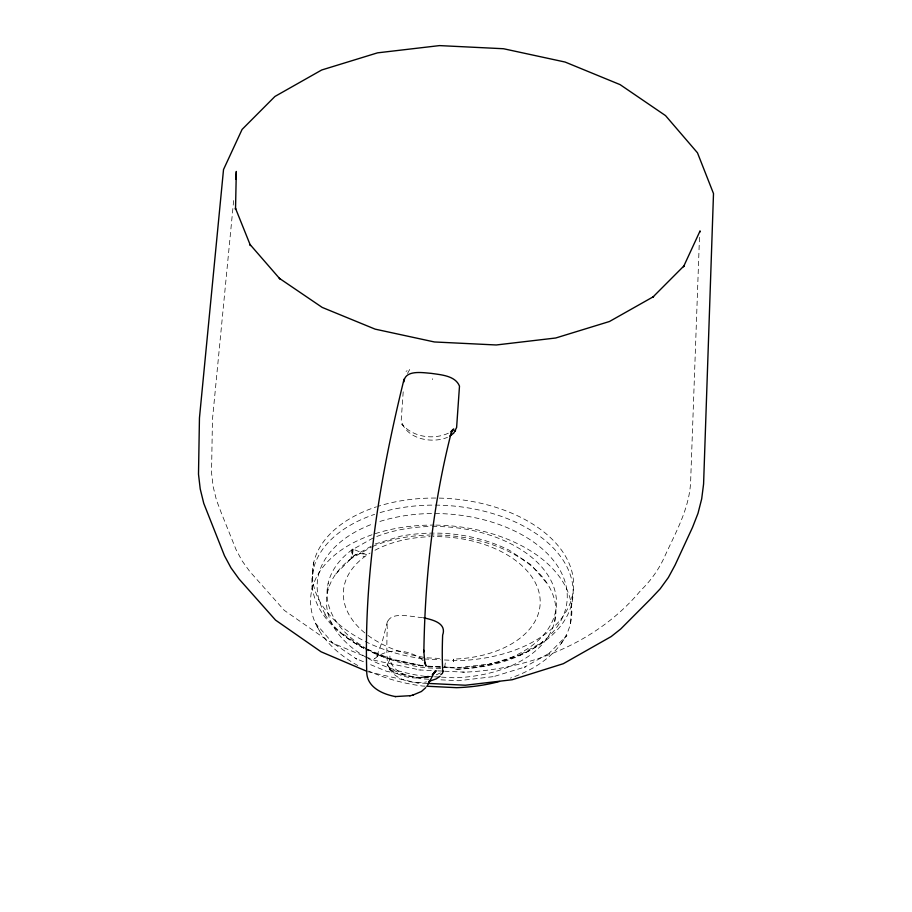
<?xml version="1.0" encoding="UTF-8"?>
<svg xmlns="http://www.w3.org/2000/svg" width="912" height="912" viewBox="0 0 912 912"><rect width="100%" height="100%" fill="white"/><g stroke="black" fill="none" stroke-linecap="round" stroke-linejoin="round"><path stroke-width="0.68" stroke-dasharray="4.56 3.42" d="M699.481 237.28L690.612 482.186C689.198 509.808 674.72 534.067 663.697 558.68C657.997 570.604 650.188 581.389 640.646 590.543C597.805 642.242 530.864 669.089 464.835 672.167L462.601 672.087M429.905 676.647C415.507 679.44 389.504 674.481 389.903 656.047M445.284 662.99L444.543 668.53M422.575 617.572C411.791 617.356 384.796 608.714 387.247 628.049A200.822 16.199 -82.5 0 0 387.121 658.988L387.896 665.566M311.915 589.505L313.717 562.476M327.659 591.557L328.217 583.03M366.316 657.404A114.889 71.204 3.8 0 1 351.109 558.611L352.169 557.551L352.739 549.013L366.613 554.713L364.469 556.867L363.101 556.217M353.206 549.206L352.169 557.551M554.735 621.311L555.305 612.784M570.479 623.375L572.269 596.345M403.195 391.818L401.223 420.193C405.612 438.877 431.627 444.019 447.45 437.35M233.654 200.572L212.45 419.531L211.538 472.792L213.146 486.586L216.452 500.072L221.399 513.137L236.048 549.605L242.136 560.926L249.671 571.357L284.248 610.322L327.476 640.384L334.886 644.077L374.456 660.322L420.238 670.012M453.321 659.125L453.709 661.531L453.321 659.125A98.576 61.093 3.8 0 0 539.676 595.547A98.576 61.093 3.8 0 0 432.881 536.621M387.554 621.004L382.516 640.726L376.177 657.666L378.583 654.565L374.513 658.874C387.133 647.44 407.869 649.447 421.253 658.703L419.246 657.233L423.145 660.676M432.516 379.517L432.687 378.765M389.743 659.627L387.782 664.027L387.429 663.263M407.493 373.487L409.864 369.235L406.045 371.355M561.211 643.393L566.911 635.413L548.739 653.653L550.13 652.741L524.354 667.276L525.574 666.82L493.358 676.715L494.179 676.544L458.428 680.728L438.82 679.736M335.787 573.979L354.665 554.998L359.419 553.436L365.142 554.177M352.739 549.013L351.667 550.073L351.109 558.611L371.366 547.177M540.406 643.53L542.925 641.854L518.985 655.363L520.912 654.634L490.428 664.004L491.739 663.719L457.927 667.675L444.121 666.957M373.133 537.966L351.667 550.073A114.889 71.204 3.8 0 0 365.632 648.136M353.423 556.24L371.925 545.798M440.393 672.896L435.754 675.119M448.339 433.211C433.04 440.131 412.669 437.167 401.725 423.932L403.047 425.961L401.975 423.795M428.173 676.031L425.345 676.932L427.443 676.339C415.268 679.85 401.896 677.559 391.487 670.354L393.323 671.756L389.344 668.656L391.18 670.069L387.076 664.677C393.004 679.474 412.053 684.616 426.554 681.88M375.151 544.008L400.949 536.108C437.498 529.427 476.018 533.725 509.432 550.312L531.24 564.961L547.77 584.375M428.526 677.456C416.522 679.121 404.586 675.701 393.916 670.377A22.595 5.985 15.1 0 1 388.854 666.9L387.965 665.76M439.584 658.453L427.625 657.871A98.576 61.093 3.8 0 1 365.849 633.749M424.228 658.988L440.371 659.775M444.452 659.98L458.326 660.653A130.804 81.077 3.8 0 0 566.99 558.931A130.804 81.077 3.8 0 0 377.819 506.388M427.66 666.148L441.317 666.82M427.796 666.239L441.248 666.9M443.984 667.037L453.549 667.504M427.956 666.661L441.157 667.31M442.502 667.379L457.425 668.108L456.878 669.18A125.24 77.623 3.8 0 0 560.777 571.528A125.24 77.623 3.8 0 0 379.061 521.721M440.701 668.553L425.288 667.789A114.889 71.204 3.8 0 1 366.886 648.865M418.779 669.91L436.449 670.81M437.806 670.867L442.252 671.061M444.589 671.209L464.835 672.167M433.132 676.738L424.718 676.328A114.889 71.204 3.8 0 1 367.582 658.122M434.534 676.807L438.729 677.012M441.499 677.149L454.666 677.798A114.889 71.204 3.8 0 0 555.362 603.983A114.889 71.204 3.8 0 0 431.775 534.991M428.936 679.246L421.868 678.904L386.528 671.266L368.619 663.845M367.946 671.745L417.035 682.86L427.067 683.384M425.129 686.143L422.438 686.018A130.804 81.077 3.8 0 1 368.71 671.015M417.035 682.86L418.585 682.963M423.567 665.954L390.245 658.749L390.815 658.886L361.426 646.813L363.113 647.725L339.8 631.891L340.803 632.666M363.398 661.702L355.566 658.487L356.626 659.057L331.535 642.014L332.732 643.051L315.381 623.078L319.861 631.56M364.834 632.928A98.576 61.093 3.8 0 1 370.055 553.06M374.969 550.244A98.576 61.093 3.8 0 1 430.202 536.678M380.076 512.612A130.804 81.077 3.8 0 1 567.002 566.933A130.804 81.077 3.8 0 1 457.858 667.721M365.165 648.728A130.804 81.077 3.8 0 0 423.761 666.045L391.841 659.513L392.285 660.003A126.848 78.614 3.8 0 1 367.445 650.165M363.979 648.124A130.804 81.077 3.8 0 1 374.661 514.334M432.345 526.463A114.889 71.204 3.8 0 1 555.921 595.456A114.889 71.204 3.8 0 1 455.236 669.26M376.77 536.495A114.889 71.204 3.8 0 1 430.988 526.475M372.563 546.505A114.889 71.204 3.8 0 1 430.418 535.013M435.765 525.107A130.804 81.077 3.8 0 1 565.999 587.556A130.804 81.077 3.8 0 1 510.389 678.129M357.8 665.521A130.804 81.077 3.8 0 1 317.194 575.837A130.804 81.077 3.8 0 1 434.34 525.095M422.837 658.795A130.804 81.077 3.8 0 1 364.447 641.068M362.11 639.859A130.804 81.077 3.8 0 1 376.474 506.821M363.877 648.341A126.848 78.614 3.8 0 1 324.649 614.084L326.029 615.44A125.24 77.623 3.8 0 1 373.738 523.545"/><path stroke-width="1.37" d="M442.73 672.52L442.525 666.091A200.822 16.199 -82.5 0 1 442.639 635.151C447.04 622.942 432.083 619.704 423.715 617.812M403.891 381.889C404.871 369.531 422.575 372.7 431.125 373.35C440.838 374.809 455.35 375.584 459.488 386.152L456.616 427.477L453.811 433.006L449.924 436.096M235.718 179.379L236.322 171.456L235.513 209.407L235.421 208.107L250.481 245.579L249.991 244.462L279.95 278.947L279.22 278.228L322.198 307.412L375.14 329.141L434.42 341.966L496.231 344.975L555.727 337.999L609.467 321.503L653.596 296.594L652.741 297.232L684.114 265.757L683.476 266.817L700.085 230.896L699.823 232.184M404.084 379.05C380.498 474.878 363.74 573.83 366.761 672.748C367.376 687.602 383.074 694.328 395.603 696.608M450.893 434.078C432.915 505.077 424.924 578.653 423.863 651.795L423.772 650.153L424.559 660.242L426.018 666.125L424.525 662.477M450.368 435.662L452.842 429.461L451.85 431.057L453.8 429.039L450.528 431.969M427.603 685.129L434.693 671.825L432.277 674.937L436.107 670.799L434.682 672.315M455.533 430.464L455.168 431.216M442.639 672.828L441.944 673.763A22.595 6.373 2.4 0 1 440.838 674.572M425.79 687.625L421.424 691.49L412.84 695.104M440.097 676.248L436.096 678.938L428.686 681.458M395.09 696.586L410.275 695.685M409.75 695.822L413.364 694.978M427.967 683.396L465.337 685.231L512.156 679.748L563.32 663.697L611.154 636.576L620.719 628.995L650.45 599.161L660.128 588.878L668.371 577.501L675.074 565.098L692.55 527.318L697.999 513.342L701.693 498.864L703.585 484.01L713.503 193.572L697.475 152.817L665.532 115.607L620.103 84.634L565.109 62.05L503.527 48.735L439.538 45.6L377.522 52.85L321.685 69.996L274.945 96.455L242.079 129.436L223.52 169.541L199.454 417.958L198.497 474.183L200.218 488.923L203.752 503.344L224.477 555.727L230.975 567.834L239.035 578.983L275.538 620.114L321.104 651.806L366.647 671.209M426.474 686.212L456.536 687.682A130.804 81.077 3.8 0 0 499.491 681.469M442.856 670.639L443.152 671.289"/></g></svg>
